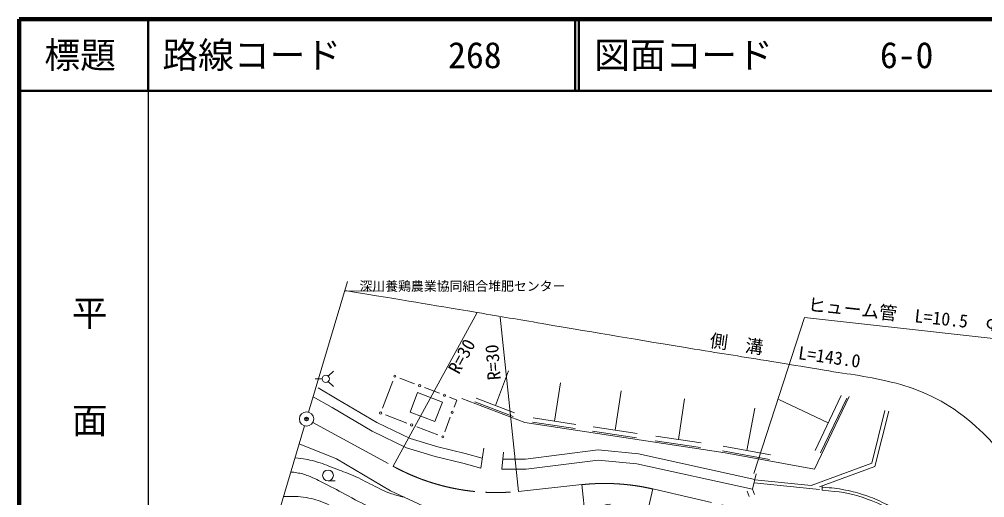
# Model space of a CAD drawing. Units: millimetres, scale not verified. Extents: x 40000 to 680000, y 20000 to 380000.
# Drawn here: x 40000 to 174998, y 313114 to 380000 of the extents above; entities that cross this region are included whole.
import ezdxf
from ezdxf.enums import TextEntityAlignment as Align

# ---------------------------------------------------------------- set-up
doc = ezdxf.new("R2010")
doc.units = ezdxf.units.MM
doc.header["$LTSCALE"] = 1000
doc.header["$PDMODE"] = 32
doc.header["$PDSIZE"] = 500
doc.linetypes.add('CHAIN', pattern=[18.5, 12, -1.5, 3.5, -1.5])
for name, color, linetype, lineweight in [('M-BGD', 7, 'Continuous', 13), ('M-BMK', 2, 'CHAIN', 13), ('M-STR-HTXT', 7, 'Continuous', 13), ('M-TTL', 2, 'Continuous', 140), ('M-TTL-BAND', 7, 'Continuous', 25), ('M-TTL-LINE', 7, 'Continuous', 50), ('M-TTL-TXT', 7, 'Continuous', 13), ('M-WORK', 1, 'Continuous', 13)]:
    doc.layers.add(name, color=color, linetype=linetype, lineweight=lineweight)
doc.layers.add('M-OTRS', color=6, linetype='Continuous')
doc.styles.add('@ＭＳ ゴシック', font='')
doc.styles.add('ＭＳ ゴシック', font='')
doc.styles.get('@ＭＳ ゴシック').set_extended_font_data('@MS Gothic')
doc.styles.get('ＭＳ ゴシック').set_extended_font_data('MS Gothic')

msp = doc.modelspace()

# ---------------------------------------------------------------- linework, layer by layer
at = {"layer": 'M-BGD'}
for p, q in [((85905, 343344), (80451, 325077)), ((83916, 330794), (83209, 330087)), ((106574, 326019), (108411, 330852)), ((81355, 329733), (82355, 329733)), ((90794, 325648), (92234, 329404)), ((93203, 329836), (95279, 329040)), ((84472, 326912), (81794, 328451)), ((83209, 329380), (83916, 328672)), ((96680, 328503), (98756, 327707)), ((114849, 323811), (115658, 329182)), ((123338, 322550), (124171, 328076)), ((81097, 327238), (83767, 325702)), ((89994, 323646), (84472, 326912)), ((95701, 327807), (94655, 325078)), ((95701, 327807), (99156, 326482)), ((100156, 327170), (101194, 326772)), ((101194, 326772), (100804, 325753)), ((101903, 326966), (110695, 323624)), ((109259, 324999), (103889, 327040)), ((132179, 321238), (133035, 326925)), ((153118, 323560), (146221, 326853)), ((151193, 317092), (156046, 327258)), ((154947, 327392), (151289, 319729)), ((155713, 327026), (152055, 319363)), ((83767, 325702), (89333, 322411)), ((99156, 326482), (98110, 323754)), ((109055, 324462), (103685, 326503)), ((141735, 319729), (142834, 325653)), ((94171, 323550), (91226, 324679)), ((98110, 323754), (94655, 325078)), ((100267, 324353), (99486, 322316)), ((117833, 323362), (111865, 324260)), ((79879, 323160), (73167, 300677)), ((94652, 321406), (89994, 323646)), ((98517, 321884), (95572, 323013)), ((110695, 323624), (138727, 319403)), ((117743, 322765), (111776, 323664)), ((126408, 322088), (120268, 323013)), ((89333, 322411), (94143, 320097)), ((98525, 320232), (94652, 321406)), ((126316, 321474), (120176, 322399)), ((135339, 320762), (129019, 321713)), ((84358, 318533), (79128, 320646)), ((94143, 320097), (98158, 318880)), ((102354, 319313), (98525, 320232)), ((104543, 317253), (104948, 320018)), ((135243, 320130), (128924, 321081)), ((145026, 319119), (138444, 320340)), ((98158, 318880), (102003, 317957)), ((104747, 318649), (102354, 319313)), ((107716, 319489), (107469, 317093)), ((110794, 318492), (120924, 319789)), ((120924, 319789), (126566, 319238)), ((126566, 319238), (142851, 315667)), ((144904, 318461), (138322, 319681)), ((138727, 319403), (151193, 317092)), ((91927, 314078), (84358, 318533)), ((102003, 317957), (104543, 317253)), ((107613, 318493), (110794, 318492)), ((110883, 317092), (120945, 318381)), ((120945, 318381), (126347, 317853)), ((126347, 317853), (142551, 314300)), ((107469, 317093), (110883, 317092)), ((142551, 314300), (143024, 316432)), ((83168, 315481), (84168, 315481)), ((142752, 315198), (151889, 314265)), ((97105, 311654), (91927, 314078)), ((141793, 314045), (142044, 313299)), ((142551, 314300), (142802, 313554))]:
    msp.add_line(p, q, dxfattribs=at)
for centre, radius in [((82855, 329733), 500), ((92503, 330104), 150), ((95979, 328771), 150), ((99456, 327438), 150), ((80165, 324118), 1000), ((90526, 324948), 150), ((100535, 325053), 150), ((94872, 323282), 150), ((99218, 321615), 150), ((83168, 316231), 750)]:
    msp.add_circle(centre, radius, dxfattribs=at)
for points, knots in [([(78545, 318691), (79848, 318535), (80268, 318485), (81338, 318201), (82408, 317917), (82969, 317631), (84006, 317245), (85052, 316854), (85650, 316662), (86673, 316213), (87767, 315733), (88335, 315368), (89415, 314854), (90428, 314373), (90967, 314025), (92032, 313672), (92730, 313441), (92994, 313364), (93848, 313179)], [0, 0, 0, 0, 1, 1, 1, 2, 2, 2, 3, 3, 3, 4, 4, 4, 5, 5, 5, 6, 6, 6, 6]), ([(77950, 316697), (78347, 316673), (78470, 316654), (78801, 316603), (79460, 316502), (79828, 316399), (80447, 316152), (81349, 315794), (81829, 315532), (82695, 315096), (83991, 314443), (84700, 314044), (85979, 313359), (87426, 312584), (88254, 312178), (89677, 311359), (91088, 310547), (91844, 310033), (93225, 309170), (94765, 308208), (95531, 307503), (97150, 306679), (98145, 306173), (98709, 305860), (99792, 305585), (101107, 305250), (101869, 305087), (103226, 305056), (104350, 305031), (104993, 305061), (106095, 305283), (107447, 305556), (108184, 305836), (109453, 306377), (110897, 306993), (111627, 307506), (113001, 308264), (114070, 308855), (114645, 309230), (115718, 309812), (116923, 310465), (117553, 310953), (118851, 311393), (119837, 311727), (120432, 311766), (121451, 311980), (121928, 312080), (122080, 312112), (122673, 312230)], [0, 0, 0, 0, 1, 1, 1, 2, 2, 2, 3, 3, 3, 4, 4, 4, 5, 5, 5, 6, 6, 6, 7, 7, 7, 8, 8, 8, 9, 9, 9, 10, 10, 10, 11, 11, 11, 12, 12, 12, 13, 13, 13, 14, 14, 14, 15, 15, 15, 16, 16, 16, 16]), ([(76988, 313271), (78414, 313309), (78918, 313339), (80125, 313120), (81180, 312928), (81779, 312784), (82759, 312348), (83712, 311924), (84223, 311606), (85040, 310956), (85925, 310252), (86306, 309728), (87103, 308926), (88175, 307846), (88745, 307211), (89820, 306133), (91048, 304904), (91645, 304106), (93016, 303039), (94592, 301812), (95543, 301185), (97331, 300296), (98574, 299678), (99323, 299447), (100614, 298937), (102977, 298005), (104275, 297402), (106693, 296623), (108853, 295928), (110054, 295433), (112297, 295095), (113983, 294841), (114958, 294723), (116657, 294869), (119310, 295096), (120756, 295572), (123337, 296227), (125913, 296881), (127305, 297431), (129847, 298209), (131573, 298736), (132477, 299309), (134263, 299567), (135573, 299757), (136116, 299779), (137649, 299731)], [0, 0, 0, 0, 1, 1, 1, 2, 2, 2, 3, 3, 3, 4, 4, 4, 5, 5, 5, 6, 6, 6, 7, 7, 7, 8, 8, 8, 9, 9, 9, 10, 10, 10, 11, 11, 11, 12, 12, 12, 13, 13, 13, 14, 14, 14, 15, 15, 15, 15])]:
    msp.add_open_spline(points, degree=3, knots=knots, dxfattribs=at)
at = {"layer": 'M-BMK'}
for p, q in [((81043, 323639), (92290, 317499)), ((109826, 313998), (118679, 314936)), ((154797, 308274), (128599, 314331))]:
    msp.add_line(p, q, dxfattribs=at)
for centre, start, end in [((106665, 343831), 241.36824, 276.04844), ((121840, 285103), 76.97969, 96.04929)]:
    msp.add_arc(centre, 30000, start, end, dxfattribs=at)
at = {"layer": 'M-OTRS'}
msp.add_point((80165, 324118), dxfattribs=at)
at = {"layer": 'M-STR-HTXT'}
for p, q in [((104030, 339003), (92290, 317499)), ((107245, 338361), (109826, 313998)), ((121260, 290572), (118679, 314936)), ((123079, 290461), (128599, 314331))]:
    msp.add_line(p, q, dxfattribs=at)
at = {"layer": 'M-TTL'}
for p, q in [((40000, 380000), (40000, 20000)), ((680000, 380000), (40000, 380000))]:
    msp.add_line(p, q, dxfattribs=at)
at = {"layer": 'M-TTL-BAND'}
msp.add_line((58000, 370000), (58000, 20000), dxfattribs=at)
at = {"layer": 'M-TTL-LINE'}
for p, q in [((58000, 380000), (58000, 370000)), ((117750, 380000), (117750, 370000)), ((118250, 380000), (118250, 370000)), ((40000, 370000), (680000, 370000))]:
    msp.add_line(p, q, dxfattribs=at)
at = {"layer": 'M-WORK'}
for p, q in [((85520, 342054), (90862, 341968)), ((152261, 314769), (152251, 314163))]:
    msp.add_line(p, q, dxfattribs=at)
for points in [[(142698, 316499), (149795, 338302), (187918, 334080)], [(142840, 315600), (150735, 314822), (159229, 317925), (161054, 325305)], [(161594, 325194), (159638, 317460), (151893, 314635)]]:
    msp.add_lwpolyline(points, dxfattribs=at)
for points, knots in [([(162129, 261415), (166592, 267238), (167733, 268744), (171411, 273374), (174298, 277009), (176100, 278901), (178874, 282623), (179887, 283982), (180577, 284680), (181338, 286194), (182399, 288303), (182825, 289585), (183410, 291872), (184358, 295587), (184862, 297797), (184570, 301621), (184242, 305921), (183597, 308371), (181893, 312333), (181192, 313965), (180808, 314929), (179699, 316317), (176953, 319755), (175491, 321862), (172000, 324541), (170138, 325970), (168968, 326633), (166834, 327612), (164987, 328459), (163881, 328799), (161906, 329278), (158015, 330221), (155760, 330393), (151812, 331064), (149238, 331501), (147795, 331738), (145218, 332159), (140989, 332850), (138614, 333204), (134386, 333897), (126067, 335260), (121415, 336069), (113103, 337468), (109558, 338064), (107574, 338407), (104030, 339003), (96805, 340220), (94539, 340588), (85526, 342074)], [0, 0, 0, 0, 1, 1, 1, 2, 2, 2, 3, 3, 3, 4, 4, 4, 5, 5, 5, 6, 6, 6, 7, 7, 7, 8, 8, 8, 9, 9, 9, 10, 10, 10, 11, 11, 11, 12, 12, 12, 13, 13, 13, 14, 14, 14, 15, 15, 15, 16, 16, 16, 16]), ([(152258, 314576), (153785, 314466), (154263, 314444), (155520, 314187), (156603, 313967), (157203, 313798), (158250, 313447), (159342, 313080), (159957, 312860), (160973, 312318), (161899, 311824), (162379, 311470), (163216, 310837), (163972, 310265), (164414, 309954), (165071, 309271), (165616, 308705), (165867, 308336), (166327, 307698), (166759, 307097), (166986, 306749), (167367, 306114), (167736, 305497), (167909, 305131), (168230, 304488), (168727, 303494), (169004, 302934), (169427, 301906), (169772, 301069), (169965, 300596), (170222, 299728), (170365, 299244), (170387, 298959), (170490, 298465), (170701, 297456), (170854, 296897), (171017, 295879), (171179, 294865), (171298, 294292), (171292, 293266), (171288, 292420), (171134, 291954), (170954, 291128), (170626, 289623), (170350, 288796), (169815, 287351), (169419, 286284), (169144, 285702), (168604, 284700), (168173, 283902), (167925, 283456), (167408, 282711), (167002, 282128), (166726, 281836), (166255, 281304), (165400, 280340), (164836, 279879), (163916, 278976), (163403, 278473), (163241, 278314), (162599, 277692)], [0, 0, 0, 0, 1, 1, 1, 2, 2, 2, 3, 3, 3, 4, 4, 4, 5, 5, 5, 6, 6, 6, 7, 7, 7, 8, 8, 8, 9, 9, 9, 10, 10, 10, 11, 11, 11, 12, 12, 12, 13, 13, 13, 14, 14, 14, 15, 15, 15, 16, 16, 16, 17, 17, 17, 18, 18, 18, 19, 19, 19, 20, 20, 20, 20]), ([(162199, 278008), (163410, 279137), (163723, 279425), (164683, 280351), (165423, 281064), (165914, 281396), (166566, 282192), (167197, 282960), (167404, 283498), (167899, 284361), (168356, 285156), (168623, 285598), (169000, 286434), (169313, 287131), (169438, 287543), (169687, 288265), (169967, 289073), (170137, 289523), (170354, 290349), (170567, 291161), (170683, 291621), (170777, 292455), (170847, 293072), (170870, 293422), (170851, 294042), (170821, 295072), (170750, 295650), (170576, 296666), (170352, 297973), (170163, 298700), (169740, 299957), (169372, 301054), (169153, 301670), (168661, 302718), (167848, 304450), (167507, 305504), (166397, 307062), (165863, 307811), (165540, 308224), (164880, 308865), (163829, 309887), (163212, 310447), (161996, 311266), (160569, 312228), (159626, 312558), (158001, 313124), (155846, 313876), (154877, 313907), (152251, 314163)], [0, 0, 0, 0, 1, 1, 1, 2, 2, 2, 3, 3, 3, 4, 4, 4, 5, 5, 5, 6, 6, 6, 7, 7, 7, 8, 8, 8, 9, 9, 9, 10, 10, 10, 11, 11, 11, 12, 12, 12, 13, 13, 13, 14, 14, 14, 15, 15, 15, 16, 16, 16, 16])]:
    msp.add_open_spline(points, degree=3, knots=knots, dxfattribs=at)

# ---------------------------------------------------------------- texts
at = {"layer": 'M-BGD', "style": 'ＭＳ ゴシック'}
msp.add_text('深川養鶏農業協同組合堆肥センター', height=1320, dxfattribs=at).set_placement((101967, 342700), align=Align.MIDDLE_CENTER)
at = {"layer": 'M-STR-HTXT', "style": 'ＭＳ ゴシック'}
for rotation, p in [(61.368, (103153, 332188)), (94.282, (107685, 332152))]:
    msp.add_text('R=30', height=1833, rotation=rotation, dxfattribs=at).set_placement(p, align=Align.BOTTOM_CENTER)
at = {"layer": 'M-TTL-BAND', "style": '@ＭＳ ゴシック'}
msp.add_text('平\u3000\u3000面\u3000\u3000図', height=3666, rotation=270, dxfattribs=at).set_placement((49777, 306475), align=Align.MIDDLE_RIGHT)
at = {"layer": 'M-TTL-TXT', "style": 'ＭＳ ゴシック'}
msp.add_text('標題', height=3666, dxfattribs=at).set_placement((48500, 375000), align=Align.MIDDLE_CENTER)
for s, p in [('路線コード      268', (60000, 375000)), ('図面コード      6-0', (120380, 375000))]:
    msp.add_text(s, height=3666, dxfattribs=at).set_placement(p, align=Align.MIDDLE_LEFT)
at = {"layer": 'M-WORK', "style": 'ＭＳ ゴシック'}
for s, rotation, p in [('ヒューム管\u3000L=10.5\u3000Φ=800', 353.842, (150145, 338719)), ('側\u3000溝\u3000\u3000L=143.0', 351.987, (136387, 333690))]:
    msp.add_text(s, height=1833, rotation=rotation, dxfattribs=at).set_placement(p, align=Align.BOTTOM_LEFT)

doc.saveas('drawing.dxf')
